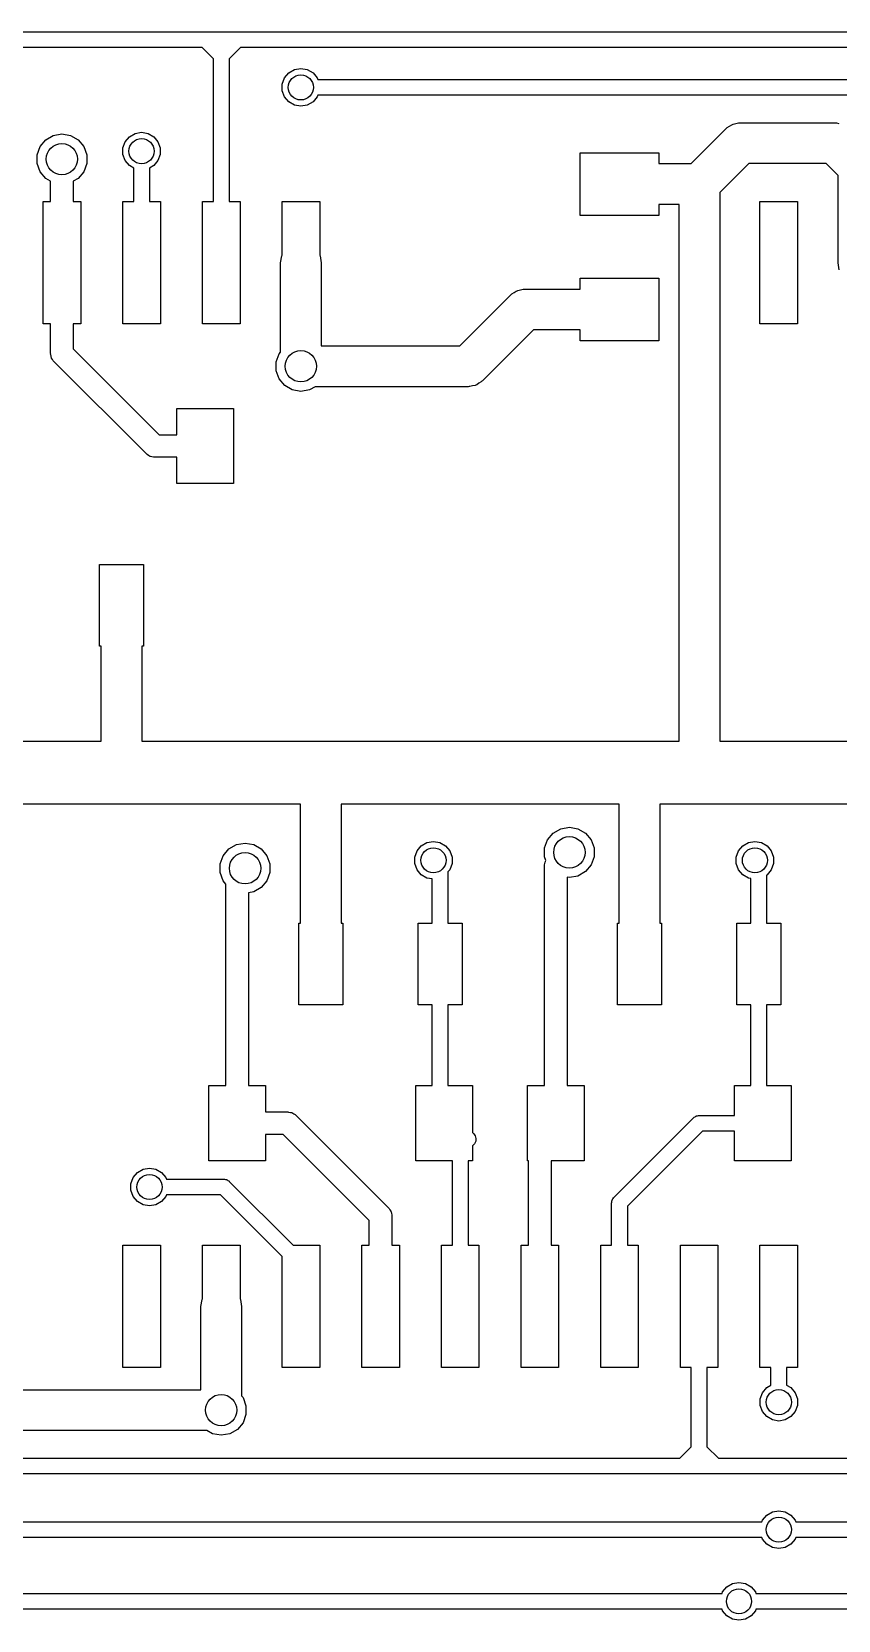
# Model space of a CAD drawing. Extents: x 25 to 125, y -125 to -25.
# Drawn here: x 77.62 to 90.48, y -99.36 to -74.04 of the extents above; entities that cross this region are included whole.
import ezdxf

# ---------------------------------------------------------------- set-up
doc = ezdxf.new("R2010")
doc.units = 0
doc.header["$MEASUREMENT"] = 0
doc.layers.add('BLACK', color=7, linetype='CONTINUOUS')

msp = doc.modelspace()

# ---------------------------------------------------------------- linework, layer by layer
at = {"layer": 'Black'}
for p, q in [((62.23, -74.043), (80.391, -74.043)), ((80.391, -74.043), (80.645, -74.043)), ((80.645, -74.043), (80.899, -74.043)), ((80.899, -74.043), (99.441, -74.043)), ((80.3392, -74.293), (62.2818, -74.293)), ((80.52, -74.4738), (80.3392, -74.293)), ((80.9508, -74.293), (80.77, -74.4738)), ((99.3892, -74.293), (80.9508, -74.293)), ((80.52, -76.75), (80.52, -74.4738)), ((80.77, -74.4738), (80.77, -76.75)), ((81.7214, -74.6993), (81.812, -74.647)), ((81.812, -74.647), (81.915, -74.6289)), ((81.915, -74.6289), (82.018, -74.647)), ((82.018, -74.647), (82.1086, -74.6993)), ((81.6184, -74.8777), (81.6542, -74.7794)), ((81.6184, -74.9823), (81.6184, -74.8777)), ((81.6542, -74.7794), (81.7214, -74.6993)), ((82.1086, -74.6993), (82.1758, -74.7794)), ((82.1758, -74.7794), (82.1851, -74.805)), ((82.1851, -74.805), (91.313, -74.805)), ((81.6542, -75.0806), (81.6184, -74.9823)), ((81.7214, -75.1607), (81.6542, -75.0806)), ((81.812, -75.213), (81.7214, -75.1607)), ((82.1086, -75.1607), (82.018, -75.213)), ((82.1758, -75.0806), (82.1086, -75.1607)), ((82.1851, -75.055), (82.1758, -75.0806)), ((91.2612, -75.055), (82.1851, -75.055)), ((81.915, -75.2311), (81.812, -75.213)), ((82.018, -75.213), (81.915, -75.2311)), ((77.8469, -75.7654), (77.9677, -75.6957)), ((77.9677, -75.6957), (78.105, -75.6715)), ((78.105, -75.6715), (78.2423, -75.6957)), ((78.2423, -75.6957), (78.3631, -75.7654)), ((79.1814, -75.7153), (79.272, -75.663)), ((79.272, -75.663), (79.375, -75.6449)), ((79.375, -75.6449), (79.478, -75.663)), ((79.478, -75.663), (79.5686, -75.7153)), ((88.1354, -76.145), (88.6912, -75.5892)), ((88.6912, -75.5892), (88.7029, -75.581)), ((88.7029, -75.581), (88.7121, -75.57)), ((88.7121, -75.57), (88.7489, -75.5488)), ((88.7489, -75.5488), (88.7836, -75.5245)), ((88.7836, -75.5245), (88.7975, -75.5207)), ((88.7975, -75.5207), (88.8098, -75.5136)), ((88.8098, -75.5136), (88.8517, -75.5062)), ((88.8517, -75.5062), (88.8927, -75.4952)), ((88.8927, -75.4952), (88.9069, -75.4965)), ((88.9069, -75.4965), (88.921, -75.494)), ((88.921, -75.494), (90.424, -75.494)), ((90.424, -75.494), (90.4381, -75.4965)), ((90.4381, -75.4965), (90.4523, -75.4952)), ((90.4523, -75.4952), (90.4933, -75.5062)), ((77.7096, -76.0033), (77.7573, -75.8722)), ((77.7573, -75.8722), (77.8469, -75.7654)), ((78.3631, -75.7654), (78.4527, -75.8722)), ((78.4527, -75.8722), (78.5004, -76.0033)), ((79.0784, -75.8937), (79.1142, -75.7954)), ((79.0784, -75.9983), (79.0784, -75.8937)), ((79.1142, -75.7954), (79.1814, -75.7153)), ((79.5686, -75.7153), (79.6358, -75.7954)), ((79.6358, -75.7954), (79.6716, -75.8937)), ((79.6716, -75.8937), (79.6716, -75.9983)), ((77.7096, -76.1427), (77.7096, -76.0033)), ((77.7573, -76.2738), (77.7096, -76.1427)), ((78.5004, -76.1427), (78.4527, -76.2738)), ((78.5004, -76.0033), (78.5004, -76.1427)), ((79.1142, -76.0966), (79.0784, -75.9983)), ((79.1814, -76.1767), (79.1142, -76.0966)), ((79.25, -76.2163), (79.1814, -76.1767)), ((79.5686, -76.1767), (79.5, -76.2163)), ((79.6358, -76.0966), (79.5686, -76.1767)), ((79.6716, -75.9983), (79.6358, -76.0966)), ((86.37, -76.97), (86.37, -75.97)), ((86.37, -75.97), (87.62, -75.97)), ((87.62, -75.97), (87.62, -76.145)), ((87.62, -76.145), (88.1354, -76.145)), ((89.0556, -76.144), (88.595, -76.6046)), ((90.2894, -76.144), (89.0556, -76.144)), ((90.48, -76.3346), (90.2894, -76.144)), ((77.8469, -76.3806), (77.7573, -76.2738)), ((77.925, -76.4257), (77.8469, -76.3806)), ((77.925, -76.75), (77.925, -76.4257)), ((78.3631, -76.3806), (78.285, -76.4257)), ((78.285, -76.4257), (78.285, -76.75)), ((78.4527, -76.2738), (78.3631, -76.3806)), ((79.25, -76.75), (79.25, -76.2163)), ((79.5, -76.2163), (79.5, -76.75)), ((90.48, -77.725), (90.48, -76.3346)), ((88.595, -76.6046), (88.595, -85.352)), ((77.805, -78.7), (77.805, -76.75)), ((77.805, -76.75), (77.925, -76.75)), ((78.285, -76.75), (78.405, -76.75)), ((78.405, -76.75), (78.405, -78.7)), ((79.075, -78.7), (79.075, -76.75)), ((79.075, -76.75), (79.25, -76.75)), ((79.5, -76.75), (79.675, -76.75)), ((79.675, -76.75), (79.675, -78.7)), ((80.345, -78.7), (80.345, -76.75)), ((80.345, -76.75), (80.52, -76.75)), ((80.77, -76.75), (80.945, -76.75)), ((80.945, -76.75), (80.945, -78.7)), ((81.615, -77.6045), (81.615, -76.75)), ((81.615, -76.75), (82.215, -76.75)), ((82.215, -76.75), (82.215, -77.6045)), ((87.945, -76.795), (87.62, -76.795)), ((87.62, -76.795), (87.62, -76.97)), ((87.945, -85.352), (87.945, -76.795)), ((89.235, -78.7), (89.235, -76.75)), ((89.235, -76.75), (89.835, -76.75)), ((89.835, -76.75), (89.835, -78.7)), ((87.62, -76.97), (86.37, -76.97)), ((81.59, -77.725), (81.6096, -77.6138)), ((81.59, -79.1471), (81.59, -77.725)), ((81.6096, -77.6138), (81.615, -77.6045)), ((82.215, -77.6045), (82.2204, -77.6138)), ((82.2204, -77.6138), (82.24, -77.725)), ((82.24, -77.725), (82.24, -79.05)), ((90.4996, -77.8362), (90.48, -77.725)), ((86.37, -78.145), (86.37, -77.97)), ((86.37, -77.97), (87.62, -77.97)), ((87.62, -77.97), (87.62, -78.97)), ((85.2572, -78.2402), (85.2689, -78.232)), ((85.2689, -78.232), (85.2781, -78.221)), ((85.2781, -78.221), (85.3149, -78.1998)), ((85.3149, -78.1998), (85.3496, -78.1754)), ((85.3496, -78.1754), (85.3635, -78.1717)), ((85.3635, -78.1717), (85.3758, -78.1646)), ((85.3758, -78.1646), (85.4177, -78.1572)), ((85.4177, -78.1572), (85.4587, -78.1462)), ((85.4587, -78.1462), (85.4729, -78.1475)), ((85.4729, -78.1475), (85.487, -78.145)), ((85.487, -78.145), (86.37, -78.145)), ((84.4474, -79.05), (85.2572, -78.2402)), ((77.925, -78.7), (77.805, -78.7)), ((77.925, -79.17), (77.925, -78.7)), ((78.405, -78.7), (78.285, -78.7)), ((78.285, -78.7), (78.285, -79.0954)), ((79.675, -78.7), (79.075, -78.7)), ((80.945, -78.7), (80.345, -78.7)), ((89.835, -78.7), (89.235, -78.7)), ((85.6216, -78.795), (84.8118, -79.6048)), ((86.37, -78.795), (85.6216, -78.795)), ((86.37, -78.97), (86.37, -78.795)), ((87.62, -78.97), (86.37, -78.97)), ((77.9264, -79.1778), (77.925, -79.17)), ((77.9257, -79.1857), (77.9264, -79.1778)), ((77.9318, -79.2084), (77.9257, -79.1857)), ((77.9359, -79.2316), (77.9318, -79.2084)), ((77.9398, -79.2384), (77.9359, -79.2316)), ((77.9419, -79.2461), (77.9398, -79.2384)), ((78.285, -79.0954), (79.6546, -80.465)), ((81.5196, -79.3053), (81.5673, -79.1742)), ((81.5673, -79.1742), (81.59, -79.1471)), ((82.24, -79.05), (84.4474, -79.05)), ((77.9554, -79.2653), (77.9419, -79.2461)), ((77.9671, -79.2857), (77.9554, -79.2653)), ((77.9732, -79.2908), (77.9671, -79.2857)), ((77.9777, -79.2973), (77.9732, -79.2908)), ((79.4527, -80.7723), (77.9777, -79.2973)), ((81.5196, -79.4447), (81.5196, -79.3053)), ((81.5673, -79.5758), (81.5196, -79.4447)), ((81.6569, -79.6826), (81.5673, -79.5758)), ((81.7777, -79.7523), (81.6569, -79.6826)), ((82.1429, -79.7), (82.0523, -79.7523)), ((84.582, -79.7), (82.1429, -79.7)), ((84.5961, -79.6975), (84.582, -79.7)), ((84.6103, -79.6988), (84.5961, -79.6975)), ((84.6513, -79.6878), (84.6103, -79.6988)), ((84.6932, -79.6804), (84.6513, -79.6878)), ((84.7055, -79.6733), (84.6932, -79.6804)), ((84.7194, -79.6696), (84.7055, -79.6733)), ((84.7541, -79.6452), (84.7194, -79.6696)), ((84.7909, -79.624), (84.7541, -79.6452)), ((84.8001, -79.613), (84.7909, -79.624)), ((84.8118, -79.6048), (84.8001, -79.613)), ((81.915, -79.7765), (81.7777, -79.7523)), ((82.0523, -79.7523), (81.915, -79.7765)), ((79.94, -80.465), (79.94, -80.045)), ((79.94, -80.045), (80.84, -80.045)), ((80.84, -80.045), (80.84, -81.245)), ((79.6546, -80.465), (79.94, -80.465)), ((79.4592, -80.7768), (79.4527, -80.7723)), ((79.4643, -80.7829), (79.4592, -80.7768)), ((79.4847, -80.7946), (79.4643, -80.7829)), ((79.5039, -80.8081), (79.4847, -80.7946)), ((79.5116, -80.8102), (79.5039, -80.8081)), ((79.5184, -80.8141), (79.5116, -80.8102)), ((79.5416, -80.8182), (79.5184, -80.8141)), ((79.5643, -80.8243), (79.5416, -80.8182)), ((79.5722, -80.8236), (79.5643, -80.8243)), ((79.58, -80.825), (79.5722, -80.8236)), ((79.94, -80.825), (79.58, -80.825)), ((79.94, -81.245), (79.94, -80.825)), ((80.84, -81.245), (79.94, -81.245)), ((78.705, -83.835), (78.705, -82.535)), ((78.705, -82.535), (79.405, -82.535)), ((79.405, -82.535), (79.405, -83.835)), ((78.73, -83.835), (78.705, -83.835)), ((78.73, -85.352), (78.73, -83.835)), ((79.405, -83.835), (79.38, -83.835)), ((79.38, -83.835), (79.38, -85.352)), ((74.3, -85.352), (78.73, -85.352)), ((79.38, -85.352), (82.296, -85.352)), ((82.296, -85.352), (87.249, -85.352)), ((87.249, -85.352), (87.945, -85.352)), ((88.595, -85.352), (92.7, -85.352)), ((79.121, -86.352), (74.041, -86.352)), ((81.91, -86.352), (79.121, -86.352)), ((81.91, -88.25), (81.91, -86.352)), ((86.99, -86.352), (82.56, -86.352)), ((82.56, -86.352), (82.56, -88.25)), ((86.99, -88.25), (86.99, -86.352)), ((88.265, -86.352), (87.64, -86.352)), ((87.64, -86.352), (87.64, -88.25)), ((93.091, -86.352), (88.265, -86.352)), ((85.8483, -86.9212), (85.9379, -86.8144)), ((85.9379, -86.8144), (86.0587, -86.7447)), ((86.0587, -86.7447), (86.196, -86.7205)), ((86.196, -86.7205), (86.3333, -86.7447)), ((86.3333, -86.7447), (86.4541, -86.8144)), ((86.4541, -86.8144), (86.5437, -86.9212)), ((80.6783, -87.1752), (80.7679, -87.0684)), ((80.7679, -87.0684), (80.8887, -86.9987)), ((80.8887, -86.9987), (81.026, -86.9745)), ((81.026, -86.9745), (81.1633, -86.9987)), ((81.1633, -86.9987), (81.2841, -87.0684)), ((81.2841, -87.0684), (81.3737, -87.1752)), ((83.7682, -87.0984), (83.8354, -87.0183)), ((83.8354, -87.0183), (83.926, -86.966)), ((83.926, -86.966), (84.029, -86.9479)), ((84.029, -86.9479), (84.132, -86.966)), ((84.132, -86.966), (84.2226, -87.0183)), ((84.2226, -87.0183), (84.2898, -87.0984)), ((85.8006, -87.0523), (85.8483, -86.9212)), ((85.8006, -87.1917), (85.8006, -87.0523)), ((86.5437, -86.9212), (86.5914, -87.0523)), ((86.5914, -87.0523), (86.5914, -87.1917)), ((88.8932, -87.0984), (88.9604, -87.0183)), ((88.9604, -87.0183), (89.051, -86.966)), ((89.051, -86.966), (89.154, -86.9479)), ((89.154, -86.9479), (89.257, -86.966)), ((89.257, -86.966), (89.3476, -87.0183)), ((89.3476, -87.0183), (89.4148, -87.0984)), ((80.6306, -87.3063), (80.6783, -87.1752)), ((80.6306, -87.4457), (80.6306, -87.3063)), ((81.3737, -87.1752), (81.4214, -87.3063)), ((81.4214, -87.3063), (81.4214, -87.4457)), ((83.7324, -87.1967), (83.7682, -87.0984)), ((83.7324, -87.3013), (83.7324, -87.1967)), ((83.7682, -87.3996), (83.7324, -87.3013)), ((84.2898, -87.0984), (84.3256, -87.1967)), ((84.3256, -87.3013), (84.2898, -87.3996)), ((84.3256, -87.1967), (84.3256, -87.3013)), ((85.8, -87.338), (85.8014, -87.3302)), ((85.8, -90.84), (85.8, -87.338)), ((85.823, -87.2532), (85.8006, -87.1917)), ((85.8007, -87.3223), (85.8068, -87.2996)), ((85.8014, -87.3302), (85.8007, -87.3223)), ((85.8068, -87.2996), (85.8109, -87.2764)), ((85.8109, -87.2764), (85.8148, -87.2696)), ((85.8148, -87.2696), (85.8169, -87.2619)), ((85.8169, -87.2619), (85.823, -87.2532)), ((86.5437, -87.3228), (86.4541, -87.4296)), ((86.5914, -87.1917), (86.5437, -87.3228)), ((88.8574, -87.1967), (88.8932, -87.0984)), ((88.8574, -87.3013), (88.8574, -87.1967)), ((88.8932, -87.3996), (88.8574, -87.3013)), ((89.4148, -87.0984), (89.4506, -87.1967)), ((89.4506, -87.3013), (89.4148, -87.3996)), ((89.4506, -87.1967), (89.4506, -87.3013)), ((80.6783, -87.5768), (80.6306, -87.4457)), ((80.72, -87.6265), (80.6783, -87.5768)), ((81.3737, -87.5768), (81.2841, -87.6836)), ((81.4214, -87.4457), (81.3737, -87.5768)), ((83.8354, -87.4797), (83.7682, -87.3996)), ((83.926, -87.532), (83.8354, -87.4797)), ((84.01, -87.5468), (83.926, -87.532)), ((84.01, -88.25), (84.01, -87.5468)), ((84.2898, -87.3996), (84.26, -87.4351)), ((84.26, -87.4351), (84.26, -88.25)), ((86.196, -87.5235), (86.16, -87.5172)), ((86.16, -87.5172), (86.16, -90.84)), ((86.3333, -87.4993), (86.196, -87.5235)), ((86.4541, -87.4296), (86.3333, -87.4993)), ((88.9604, -87.4797), (88.8932, -87.3996)), ((89.051, -87.532), (88.9604, -87.4797)), ((89.09, -87.5389), (89.051, -87.532)), ((89.09, -88.25), (89.09, -87.5389)), ((89.3476, -87.4797), (89.34, -87.4841)), ((89.34, -87.4841), (89.34, -88.25)), ((89.4148, -87.3996), (89.3476, -87.4797)), ((80.72, -90.84), (80.72, -87.6265)), ((81.1633, -87.7533), (81.08, -87.768)), ((81.08, -87.768), (81.08, -90.84)), ((81.2841, -87.6836), (81.1633, -87.7533)), ((81.885, -89.55), (81.885, -88.25)), ((81.885, -88.25), (81.91, -88.25)), ((82.56, -88.25), (82.585, -88.25)), ((82.585, -88.25), (82.585, -89.55)), ((83.785, -89.55), (83.785, -88.25)), ((83.785, -88.25), (84.01, -88.25)), ((84.26, -88.25), (84.485, -88.25)), ((84.485, -88.25), (84.485, -89.55)), ((86.965, -89.55), (86.965, -88.25)), ((86.965, -88.25), (86.99, -88.25)), ((87.64, -88.25), (87.665, -88.25)), ((87.665, -88.25), (87.665, -89.55)), ((88.865, -89.55), (88.865, -88.25)), ((88.865, -88.25), (89.09, -88.25)), ((89.34, -88.25), (89.565, -88.25)), ((89.565, -88.25), (89.565, -89.55)), ((82.585, -89.55), (81.885, -89.55)), ((84.01, -89.55), (83.785, -89.55)), ((84.01, -90.84), (84.01, -89.55)), ((84.485, -89.55), (84.26, -89.55)), ((84.26, -89.55), (84.26, -90.84)), ((87.665, -89.55), (86.965, -89.55)), ((89.09, -89.55), (88.865, -89.55)), ((89.09, -90.84), (89.09, -89.55)), ((89.565, -89.55), (89.34, -89.55)), ((89.34, -89.55), (89.34, -90.84)), ((80.45, -92.04), (80.45, -90.84)), ((80.45, -90.84), (80.72, -90.84)), ((81.08, -90.84), (81.35, -90.84)), ((81.35, -90.84), (81.35, -91.26)), ((83.75, -92.04), (83.75, -90.84)), ((83.75, -90.84), (84.01, -90.84)), ((84.26, -90.84), (84.65, -90.84)), ((84.65, -90.84), (84.65, -91.5862)), ((85.53, -92.04), (85.53, -90.84)), ((85.53, -90.84), (85.8, -90.84)), ((86.16, -90.84), (86.43, -90.84)), ((86.43, -90.84), (86.43, -92.04)), ((88.83, -91.315), (88.83, -90.84)), ((88.83, -90.84), (89.09, -90.84)), ((89.34, -90.84), (89.73, -90.84)), ((89.73, -90.84), (89.73, -92.04)), ((81.35, -91.26), (81.71, -91.26)), ((81.71, -91.26), (81.7178, -91.2614)), ((81.7178, -91.2614), (81.7257, -91.2607)), ((81.7257, -91.2607), (81.7484, -91.2668)), ((81.7484, -91.2668), (81.7716, -91.2709)), ((81.7716, -91.2709), (81.7784, -91.2748)), ((81.7784, -91.2748), (81.7861, -91.2769)), ((81.7861, -91.2769), (81.8053, -91.2904)), ((81.8053, -91.2904), (81.8257, -91.3021)), ((81.8257, -91.3021), (81.8308, -91.3082)), ((81.8308, -91.3082), (81.8373, -91.3127)), ((81.8373, -91.3127), (83.3123, -92.7877)), ((86.9066, -92.6216), (88.1766, -91.3516)), ((88.1766, -91.3516), (88.1811, -91.3485)), ((88.1811, -91.3485), (88.1847, -91.3442)), ((88.1847, -91.3442), (88.1988, -91.3361)), ((88.1988, -91.3361), (88.2122, -91.3267)), ((88.2122, -91.3267), (88.2175, -91.3253)), ((88.2175, -91.3253), (88.2222, -91.3225)), ((88.2222, -91.3225), (88.2383, -91.3197)), ((88.2383, -91.3197), (88.2541, -91.3155)), ((88.2541, -91.3155), (88.2596, -91.316)), ((88.2596, -91.316), (88.265, -91.315)), ((88.265, -91.315), (88.83, -91.315)), ((81.6354, -91.62), (81.35, -91.62)), ((81.35, -91.62), (81.35, -92.04)), ((83.005, -92.9896), (81.6354, -91.62)), ((84.65, -91.5862), (84.6704, -91.6066)), ((84.6704, -91.6066), (84.6953, -91.6422)), ((84.6953, -91.6422), (84.7065, -91.6841)), ((88.3168, -91.565), (87.12, -92.7618)), ((88.83, -91.565), (88.3168, -91.565)), ((88.83, -92.04), (88.83, -91.565)), ((84.6537, -91.7974), (84.65, -91.7991)), ((84.65, -91.7991), (84.65, -92.04)), ((84.6844, -91.7667), (84.6537, -91.7974)), ((84.7027, -91.7274), (84.6844, -91.7667)), ((84.7065, -91.6841), (84.7027, -91.7274)), ((79.399, -92.173), (79.502, -92.1549)), ((79.502, -92.1549), (79.605, -92.173)), ((81.35, -92.04), (80.45, -92.04)), ((84.33, -92.04), (83.75, -92.04)), ((84.33, -93.385), (84.33, -92.04)), ((84.65, -92.04), (84.58, -92.04)), ((84.58, -92.04), (84.58, -93.385)), ((85.545, -92.04), (85.53, -92.04)), ((85.545, -93.385), (85.545, -92.04)), ((86.43, -92.04), (85.905, -92.04)), ((85.905, -92.04), (85.905, -93.385)), ((89.73, -92.04), (88.83, -92.04)), ((79.2054, -92.4037), (79.2412, -92.3054)), ((79.2054, -92.5083), (79.2054, -92.4037)), ((79.2412, -92.3054), (79.3084, -92.2253)), ((79.3084, -92.2253), (79.399, -92.173)), ((79.605, -92.173), (79.6956, -92.2253)), ((79.6956, -92.2253), (79.7628, -92.3054)), ((79.7628, -92.3054), (79.7721, -92.331)), ((79.7721, -92.331), (80.686, -92.331)), ((80.686, -92.331), (80.6914, -92.332)), ((80.6914, -92.332), (80.6969, -92.3315)), ((80.6969, -92.3315), (80.7127, -92.3357)), ((80.7127, -92.3357), (80.7288, -92.3385)), ((80.7288, -92.3385), (80.7335, -92.3413)), ((80.7335, -92.3413), (80.7388, -92.3427)), ((80.7388, -92.3427), (80.7522, -92.3521)), ((80.7522, -92.3521), (80.7663, -92.3602)), ((80.7663, -92.3602), (80.7699, -92.3645)), ((80.7699, -92.3645), (80.7744, -92.3676)), ((80.7744, -92.3676), (81.7918, -93.385)), ((79.2412, -92.6066), (79.2054, -92.5083)), ((79.3084, -92.6867), (79.2412, -92.6066)), ((79.7628, -92.6066), (79.6956, -92.6867)), ((79.7721, -92.581), (79.7628, -92.6066)), ((80.6342, -92.581), (79.7721, -92.581)), ((81.615, -93.5618), (80.6342, -92.581)), ((86.8775, -92.6672), (86.8803, -92.6625)), ((86.8803, -92.6625), (86.8817, -92.6572)), ((86.8817, -92.6572), (86.8911, -92.6438)), ((86.8911, -92.6438), (86.8992, -92.6297)), ((86.8992, -92.6297), (86.9035, -92.6261)), ((86.9035, -92.6261), (86.9066, -92.6216)), ((79.399, -92.739), (79.3084, -92.6867)), ((79.502, -92.7571), (79.399, -92.739)), ((79.605, -92.739), (79.502, -92.7571)), ((79.6956, -92.6867), (79.605, -92.739)), ((83.3123, -92.7877), (83.3168, -92.7942)), ((83.3168, -92.7942), (83.3229, -92.7993)), ((83.3229, -92.7993), (83.3346, -92.8197)), ((83.3346, -92.8197), (83.3481, -92.8389)), ((83.3481, -92.8389), (83.3502, -92.8466)), ((83.3502, -92.8466), (83.3541, -92.8534)), ((83.3541, -92.8534), (83.3582, -92.8766)), ((83.3582, -92.8766), (83.3643, -92.8993)), ((83.3643, -92.8993), (83.3636, -92.9072)), ((83.3636, -92.9072), (83.365, -92.915)), ((83.365, -92.915), (83.365, -93.385)), ((86.87, -92.71), (86.871, -92.7046)), ((86.87, -93.385), (86.87, -92.71)), ((86.8705, -92.6991), (86.8747, -92.6833)), ((86.871, -92.7046), (86.8705, -92.6991)), ((86.8747, -92.6833), (86.8775, -92.6672)), ((87.12, -92.7618), (87.12, -93.385)), ((83.005, -93.385), (83.005, -92.9896)), ((79.075, -95.335), (79.075, -93.385)), ((79.075, -93.385), (79.675, -93.385)), ((79.675, -93.385), (79.675, -95.335)), ((80.345, -94.2395), (80.345, -93.385)), ((80.345, -93.385), (80.945, -93.385)), ((80.945, -93.385), (80.945, -94.2395)), ((81.7918, -93.385), (82.215, -93.385)), ((82.215, -93.385), (82.215, -95.335)), ((82.885, -95.335), (82.885, -93.385)), ((82.885, -93.385), (83.005, -93.385)), ((83.365, -93.385), (83.485, -93.385)), ((83.485, -93.385), (83.485, -95.335)), ((84.155, -95.335), (84.155, -93.385)), ((84.155, -93.385), (84.33, -93.385)), ((84.58, -93.385), (84.755, -93.385)), ((84.755, -93.385), (84.755, -95.335)), ((85.425, -95.335), (85.425, -93.385)), ((85.425, -93.385), (85.545, -93.385)), ((85.905, -93.385), (86.025, -93.385)), ((86.025, -93.385), (86.025, -95.335)), ((86.695, -95.335), (86.695, -93.385)), ((86.695, -93.385), (86.87, -93.385)), ((87.12, -93.385), (87.295, -93.385)), ((87.295, -93.385), (87.295, -95.335)), ((87.965, -95.335), (87.965, -93.385)), ((87.965, -93.385), (88.565, -93.385)), ((88.565, -93.385), (88.565, -95.335)), ((89.235, -95.335), (89.235, -93.385)), ((89.235, -93.385), (89.835, -93.385)), ((89.835, -93.385), (89.835, -95.335)), ((81.615, -95.335), (81.615, -93.5618)), ((80.32, -94.36), (80.3396, -94.2488)), ((80.32, -95.687), (80.32, -94.36)), ((80.3396, -94.2488), (80.345, -94.2395)), ((80.945, -94.2395), (80.9504, -94.2488)), ((80.9504, -94.2488), (80.97, -94.36)), ((80.97, -94.36), (80.97, -95.7841)), ((79.675, -95.335), (79.075, -95.335)), ((82.215, -95.335), (81.615, -95.335)), ((83.485, -95.335), (82.885, -95.335)), ((84.755, -95.335), (84.155, -95.335)), ((86.025, -95.335), (85.425, -95.335)), ((87.295, -95.335), (86.695, -95.335)), ((88.14, -95.335), (87.965, -95.335)), ((88.14, -96.52), (88.14, -95.335)), ((88.565, -95.335), (88.39, -95.335)), ((88.39, -95.335), (88.39, -96.52)), ((89.41, -95.335), (89.235, -95.335)), ((89.41, -95.6147), (89.41, -95.335)), ((89.835, -95.335), (89.66, -95.335)), ((89.66, -95.335), (89.66, -95.6147)), ((74.5566, -95.687), (80.32, -95.687)), ((89.2742, -95.7344), (89.3414, -95.6543)), ((89.3414, -95.6543), (89.41, -95.6147)), ((89.66, -95.6147), (89.7286, -95.6543)), ((89.7286, -95.6543), (89.7958, -95.7344)), ((80.97, -95.7841), (80.9927, -95.8112)), ((80.9927, -95.8112), (81.0404, -95.9423)), ((81.0404, -95.9423), (81.0404, -96.0817)), ((89.2384, -95.8327), (89.2742, -95.7344)), ((89.2384, -95.9373), (89.2384, -95.8327)), ((89.2742, -96.0356), (89.2384, -95.9373)), ((89.7958, -95.7344), (89.8316, -95.8327)), ((89.8316, -95.9373), (89.7958, -96.0356)), ((89.8316, -95.8327), (89.8316, -95.9373)), ((81.0404, -96.0817), (80.9927, -96.2128)), ((89.3414, -96.1157), (89.2742, -96.0356)), ((89.432, -96.168), (89.3414, -96.1157)), ((89.535, -96.1861), (89.432, -96.168)), ((89.638, -96.168), (89.535, -96.1861)), ((89.7286, -96.1157), (89.638, -96.168)), ((89.7958, -96.0356), (89.7286, -96.1157)), ((80.4171, -96.337), (74.422, -96.337)), ((80.5077, -96.3893), (80.4171, -96.337)), ((80.645, -96.4135), (80.5077, -96.3893)), ((80.7823, -96.3893), (80.645, -96.4135)), ((80.9031, -96.3196), (80.7823, -96.3893)), ((80.9927, -96.2128), (80.9031, -96.3196)), ((87.9592, -96.776), (88.14, -96.5952)), ((88.14, -96.5952), (88.14, -96.52)), ((88.39, -96.52), (88.39, -96.5952)), ((88.39, -96.5952), (88.5708, -96.776)), ((69.5208, -96.776), (87.9592, -96.776)), ((88.5708, -96.776), (107.009, -96.776)), ((88.011, -97.026), (69.469, -97.026)), ((88.265, -97.026), (88.011, -97.026)), ((88.519, -97.026), (88.265, -97.026)), ((107.061, -97.026), (88.519, -97.026)), ((89.2742, -97.7664), (89.3414, -97.6863)), ((89.3414, -97.6863), (89.432, -97.634)), ((89.432, -97.634), (89.535, -97.6159)), ((89.535, -97.6159), (89.638, -97.634)), ((89.638, -97.634), (89.7286, -97.6863)), ((89.7286, -97.6863), (89.7958, -97.7664)), ((70.7551, -97.792), (89.2649, -97.792)), ((89.2649, -97.792), (89.2742, -97.7664)), ((89.7958, -97.7664), (89.8051, -97.792)), ((89.8051, -97.792), (108.315, -97.792)), ((89.2649, -98.042), (70.7551, -98.042)), ((89.2742, -98.0676), (89.2649, -98.042)), ((89.3414, -98.1477), (89.2742, -98.0676)), ((89.432, -98.2), (89.3414, -98.1477)), ((89.535, -98.2181), (89.432, -98.2)), ((89.638, -98.2), (89.535, -98.2181)), ((89.7286, -98.1477), (89.638, -98.2)), ((89.7958, -98.0676), (89.7286, -98.1477)), ((89.8051, -98.042), (89.7958, -98.0676)), ((108.315, -98.042), (89.8051, -98.042)), ((69.4851, -98.935), (88.6299, -98.935)), ((88.6299, -98.935), (88.6392, -98.9094)), ((88.6392, -98.9094), (88.7064, -98.8293)), ((88.7064, -98.8293), (88.797, -98.777)), ((88.797, -98.777), (88.9, -98.7589)), ((88.9, -98.7589), (89.003, -98.777)), ((89.003, -98.777), (89.0936, -98.8293)), ((89.0936, -98.8293), (89.1608, -98.9094)), ((89.1608, -98.9094), (89.1701, -98.935)), ((89.1701, -98.935), (107.045, -98.935)), ((88.6299, -99.185), (69.4851, -99.185)), ((88.6392, -99.2106), (88.6299, -99.185)), ((88.7064, -99.2907), (88.6392, -99.2106)), ((89.1608, -99.2106), (89.0936, -99.2907)), ((89.1701, -99.185), (89.1608, -99.2106)), ((107.045, -99.185), (89.1701, -99.185)), ((88.797, -99.343), (88.7064, -99.2907)), ((88.9, -99.3611), (88.797, -99.343)), ((89.003, -99.343), (88.9, -99.3611)), ((89.0936, -99.2907), (89.003, -99.343))]:
    msp.add_line(p, q, dxfattribs=at)
for centre, radius in [((81.915, -74.93), 0.2), ((78.105, -76.073), 0.25), ((79.375, -75.946), 0.2), ((81.915, -79.375), 0.25), ((84.029, -87.249), 0.2), ((86.196, -87.122), 0.25), ((89.154, -87.249), 0.2), ((81.026, -87.376), 0.25), ((79.502, -92.456), 0.2), ((89.535, -95.885), 0.2), ((80.645, -96.012), 0.25), ((89.535, -97.917), 0.2), ((88.9, -99.06), 0.2)]:
    msp.add_circle(centre, radius, dxfattribs=at)

doc.saveas('drawing.dxf')
